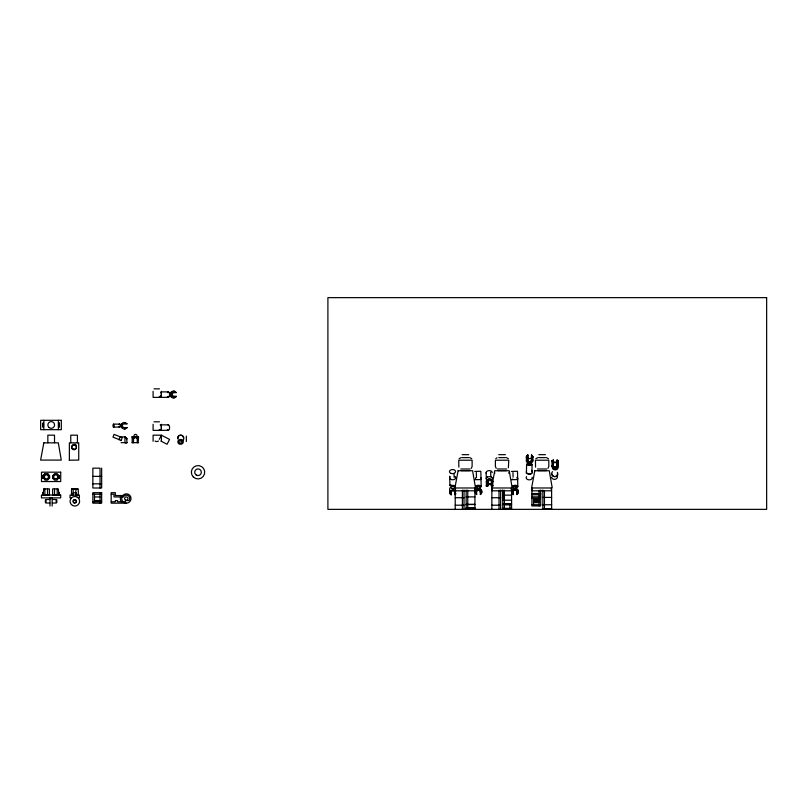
<?xml version="1.0" encoding="UTF-8"?>
<svg xmlns="http://www.w3.org/2000/svg" width="807" height="807" viewBox="0 0 807 807"><rect width="100%" height="100%" fill="white"/><g stroke="black" fill="none" stroke-linecap="round" stroke-linejoin="round"><path stroke-width="1.21" d="M553.289 466.486L553.36 463.682L551.917 466.456A3.268 1.402 -0.2 0 0 555.105 467.899A3.268 1.402 -0.2 0 0 558.454 466.517L557.092 463.5L557.032 466.466A1.886 0.807 -0.2 0 1 555.287 467.344A1.886 0.807 -0.2 0 1 553.279 466.597L553.35 460.121L551.907 461.241A3.268 1.402 -0.2 0 0 552.301 461.947M43.064 475.535L43.82 475.353L43.82 478.44L43.033 478.208L43.033 475.535L44.667 474.698L44.97 473.648L44.718 474.698L43.064 475.535L43.033 478.208L44.748 479.055M48.188 478.864L49.509 478.238L49.52 475.565L47.583 473.659L48.259 474.93M451.093 490.747L451.133 494.721L449.721 493.077L449.65 489.153A3.268 2.623 0.3 0 1 451.204 486.843M492.694 485.138A3.268 2.169 -0.2 0 1 492.825 485.693L491.524 486.086L491.443 481.204A1.886 1.251 -0.2 0 0 489.335 480.125A1.886 1.251 -0.2 0 0 487.71 481.517L487.741 486.187L486.288 485.824A3.268 2.169 -0.2 0 1 487.186 484.271M54.503 495.024L54.563 488.891M57.176 495.054L57.236 488.911M59.062 495.064L58.296 488.921L52.657 488.871L52.596 495.004L59.062 495.064L59.072 492.734M492.754 481.759L492.764 486.137L491.524 486.086L491.513 483.131L492.754 481.759L491.453 481.789M494.691 472.579L494.782 473.255M527.768 460.676L527.839 457.367L526.335 460.716A3.268 2.532 -0.2 0 0 529.523 463.309A3.268 2.532 -0.2 0 0 532.872 460.837L531.571 457.609L531.51 461.029A1.886 1.453 -0.2 0 1 529.402 462.3A1.886 1.453 -0.2 0 1 527.768 460.676L527.828 455.007L526.325 457.055A3.268 2.532 -0.2 0 0 526.719 458.326M526.396 473.104L526.618 464.358M531.894 471.964L532.085 464.469M527.344 455.279L527.828 455.007L527.758 457.014A1.886 1.453 -0.2 0 0 529.392 458.638A1.886 1.453 -0.2 0 0 531.49 457.377L531.561 455.118L532.862 457.176A3.268 2.532 -0.2 0 1 532.378 458.437M138.532 437.061L137.251 438.726L138.542 436.89L132.086 436.89M77.986 488.931C79.943 498.625 73.911 496.134 76.302 488.961L77.986 488.931L76.1 488.911M553.309 466.214L552.018 466.204L552.018 460.878L553.35 460.121L553.259 461.382A1.886 0.807 -0.2 0 0 555.277 462.118A1.886 0.807 -0.2 0 0 557.012 461.251L557.082 460.141L558.444 461.301A3.268 1.402 -0.2 0 1 557.96 461.997M71.53 488.931L73.215 488.961L73.215 495.095L71.51 495.084L71.53 488.931L73.427 488.911M73.397 492.774L73.215 495.095L73.397 492.774L76.07 492.774L76.302 495.095L76.07 492.774M516.984 492.139A1.886 1.876 -1.5 0 0 515.239 490.142A1.886 1.876 -1.5 0 0 513.232 491.877L511.971 492.784L513.313 494.59L513.212 491.292A1.886 1.876 -1.5 0 1 515.219 489.556A1.886 1.876 -1.5 0 1 516.964 491.564L517.045 494.509L518.407 492.018A3.268 3.258 -1.5 0 0 515.905 488.941M491.443 481.365L491.513 483.131L492.815 481.365A3.268 2.169 -0.2 0 0 489.456 479.267A3.268 2.169 -0.2 0 0 486.278 481.497L487.781 483.242L487.71 481.517M57.468 479.055L57.226 480.104L54.553 480.125L52.657 478.238L52.637 475.565L53.958 474.93M491.998 485.521L491.534 487.983L512.193 487.983L509.227 470.733L494.752 470.733L492.684 481.829M487.721 481.86L486.369 481.89L486.389 486.218L487.721 485.844A1.886 1.251 -0.2 0 1 489.355 484.452A1.886 1.251 -0.2 0 1 491.453 485.532L491.473 486.117L492.764 486.086M120.556 496.951L120.495 497.122A6.002 6.002 0 0 0 121.272 501.651L121.373 501.772M481.658 492.28L480.387 494.136L481.688 492.028L480.336 492.068M119.002 439.855L120.314 436.526M121.09 440.672L122.2 437.828M508.39 467.778L508.753 460.212L495.397 460.212L495.397 466.436L496.204 468.332M71.51 495.084L72.691 495.074M527.788 460.283L526.436 460.252L527.839 457.367M53.898 474.93L54.523 473.659L57.257 473.648L57.499 474.698L59.123 475.535L59.133 478.208L57.418 479.055M48.249 478.864L47.613 480.125L44.879 480.104L44.688 479.055M159.272 439.341L161.41 435.195L169.571 439.412L167.069 444.264L160.946 441.106M172.426 396.197A1.886 1.876 -90 0 0 173.384 396.358L176.34 396.358L175.462 397.417L173.888 397.71M526.457 456.399L526.81 455.794M552.028 465.932L553.36 463.682M516.974 492.068L518.336 492.028L517.035 494.136L518.397 491.433A3.268 3.258 -1.5 0 0 515.037 488.275A3.268 3.258 -1.5 0 0 511.86 491.614L511.991 492.452M475.343 493.037L476.665 494.59L476.564 491.292A1.886 1.876 -1.5 0 1 478.581 489.556A1.886 1.876 -1.5 0 1 480.326 491.564L480.397 494.509L481.749 491.433A3.268 3.258 -1.5 0 0 478.39 488.275A3.268 3.258 -1.5 0 0 475.212 491.614L475.343 492.452M517.045 494.509L518.336 492.028M175.593 396.832L175.956 396.358L174.141 397.68M471.308 468.332L472.115 466.436L472.115 460.212L458.759 460.212L458.85 467.132M548.003 468.332L548.81 466.436L548.81 460.212L535.444 460.212L535.545 467.132M71.45 497.879L70.048 497.919L70.048 495.095L79.409 495.095L79.409 497.919L77.29 497.213M527.828 455.007L526.416 456.591L526.436 460.252M459.133 458.709L461.13 457.619M495.77 458.709L497.001 457.751M535.828 458.709L537.825 457.619M455.33 491.786L454.866 494.61L455.784 493.813L454.866 494.61L454.876 492.25A1.886 1.513 0.3 0 0 452.697 490.959A1.886 1.513 0.3 0 0 451.063 492.643L451.133 494.721L449.63 492.603A3.268 2.623 0.3 0 1 451.97 490.02A3.268 2.623 0.3 0 1 455.683 491.17M491.513 483.131L492.744 481.94M531.097 461.634L528.635 461.786M170.479 396.156A3.268 3.258 -90 0 0 173.293 397.79L176.34 396.358M124.954 428.931L127.042 427.579L124.449 427.579A1.886 1.886 0 0 1 122.392 425.894A1.886 1.886 0 0 1 124.076 423.836L126.992 423.846L124.359 422.475A3.268 3.268 0 0 0 121.09 425.743A3.268 3.268 0 0 0 124.359 429.011L127.042 427.579L124.954 428.931L124.954 427.579M451.395 485.885C450.568 487.257 456.591 486.369 453.847 485.663M480.397 494.509L481.436 493.612L481.688 492.028M552.018 460.878L553.35 460.121M528.222 464.055C526.699 465.003 531.48 465.387 530.703 464.196M454.008 485.441L451.133 485.4M58.286 478.44L59.133 478.208L59.123 475.535L58.286 475.353M487.791 486.026L486.399 486.248M43.033 475.535L43.881 475.353M453.342 488.588L454.402 488.094M138.542 436.89L138.199 442.68L137.251 442.67L137.251 436.89M126.679 442.67L125.226 442.67L126.992 442.67L126.699 438.352L124.954 436.89L121.09 436.89M474.738 471.429L480.831 471.268L481.053 479.55L474.96 479.711M511.386 471.429L517.479 471.268L517.701 479.55L511.608 479.711M475.323 492.784L476.584 491.877A1.886 1.876 -1.5 0 1 478.591 490.142A1.886 1.876 -1.5 0 1 480.336 492.139M513.262 492.754L511.971 492.784L511.87 492.199M516.994 492.653L518.346 492.613M449.721 493.077L451.083 493.057M74.708 488.921C68.736 488.971 80.68 488.901 74.708 488.961M154.036 388.843L159.463 388.843M161.329 391.889L168.32 391.889M173.878 397.79A3.268 3.258 -90 0 1 170.63 394.512A3.268 3.258 -90 0 1 173.878 391.244L176.309 392.616L173.011 392.606A1.886 1.876 -90 0 0 171.488 393.705M168.32 397.357L153.108 397.407L153.108 391.314M154.036 421.819L159.463 421.819M113.535 424.129L119.386 424.129M160.159 424.865L168.32 424.865M113.535 427.085L119.386 427.085M168.32 430.333L153.108 430.383L153.108 424.29M121.09 442.67L127.042 442.67M132.086 442.67L138.622 442.67M73.427 444.395L75.919 444.395M462.118 454.664L468.746 454.664M498.766 454.664L505.394 454.664M538.814 454.664L545.441 454.664M462.118 457.619L468.746 457.619M498.766 457.619L505.394 457.619M538.814 457.619L545.441 457.619M69.231 460.172L78.733 460.091L78.733 442.851L69.372 442.851L69.372 460.091M460.777 468.998L470.098 468.998M497.415 468.998L506.735 468.998M537.472 468.998L546.783 468.998M461.13 470.612L469.735 470.612M497.778 470.612L506.382 470.612M537.825 470.612L546.43 470.612M49.52 475.565L49.509 478.238M52.637 475.565L52.707 478.238M92.866 476.372L101.652 476.372M92.866 483.837L101.652 483.837M73.215 488.961L76.302 488.961M531.914 493.521L540.69 493.521M92.866 494.217L101.652 494.217M111.184 494.217L113.999 494.217L113.999 496.951L123.421 496.951L123.774 496.376A3.339 3.339 0 0 1 128.464 495.881A3.339 3.339 0 0 1 128.969 500.572L125.398 500.572L125.398 501.772L117.56 501.772L117.56 500.572L115.371 500.572L115.371 501.772L111.184 501.772M531.914 494.772L540.69 494.772M502.791 495.145L511.577 495.145M122.815 495.548L115.351 495.548L115.351 492.684L111.184 492.684L111.184 503.165L126.366 503.165M531.914 496.86L540.69 496.86M94.48 496.951L100.038 496.951M466.153 496.9L474.93 496.9M542.839 497.415L551.625 497.415M455.219 497.727L464.005 497.727M491.867 497.727L500.643 497.727M531.914 498.191L540.69 498.191M533.528 499.15L539.076 499.15M49.852 499.503L46.07 499.503L46.07 503.023L49.852 503.023M52.374 499.503L56.147 499.503L56.147 503.023L52.374 503.023M533.528 499.634L539.076 499.634M502.791 500.179L511.577 500.179M94.48 500.572L100.038 500.572M533.528 500.501L539.076 500.501M533.528 501.591L539.076 501.591M92.866 501.772L101.652 501.772M533.528 502.64L539.076 502.64M502.791 503.79L511.577 503.79M504.405 504.103L509.963 504.103L509.963 508.339M466.153 504.355L474.93 504.355M466.153 504.526L474.93 504.526M502.791 504.557L511.577 504.557M504.405 504.708L509.963 504.708M531.914 504.738L540.69 504.738M542.839 504.758L551.625 504.758M455.219 505.192L464.005 505.192M491.867 505.192L500.643 505.192M466.153 508.057L474.93 508.057M466.153 508.138L474.93 508.138M502.791 508.339L511.577 508.339M466.153 508.592L474.93 508.592M542.839 508.914L551.625 508.914M542.839 508.985L551.625 508.985M542.839 509.298L551.625 509.298M133.034 442.67L132.197 442.67L132.156 436.89L133.508 438.947L132.156 436.89M44.91 473.648L47.643 473.659M77.986 495.064L76.1 495.044M551.998 460.989L553.289 460.999M557.032 461.029L558.383 461.049L558.394 466.264L557.042 466.254M452.969 488.719L451.204 488.285M531.51 456.691L532.802 456.712L532.812 460.373L531.52 460.353M173.838 392.616L173.596 392.606A1.886 1.876 -90 0 0 171.921 394.663A1.886 1.876 -90 0 0 173.969 396.358M170.479 392.878A3.268 3.258 -90 0 1 173.293 391.244L174.927 391.688L173.888 391.324L174.473 391.324L174.473 392.616M73.83 444.617L74.456 444.647M73.83 444.899L74.456 444.929M73.639 449.328L74.274 449.358M73.639 449.61L74.274 449.64M546.43 457.619L548.427 458.709M506.382 457.619L508.38 458.709M469.735 457.619L471.742 458.709M557.082 460.141L558.353 460.938L557.082 460.141L557.032 466.466M121.09 437.152L114.069 434.398L112.99 437.152L121.191 440.36M487.297 483.01L487.781 483.242L486.369 481.89M451.133 494.721L450.114 493.904M531.5 460.847L531.561 455.118L532.802 456.712M125.226 437.061L127.042 438.947L124.954 436.89L124.954 442.67M513.302 494.187L511.951 492.199M476.655 494.187L475.303 492.199M126.992 423.846L124.954 422.545L124.954 423.846M174.715 391.334L176.309 392.616M450.609 491.967L451.143 492.502M531.561 455.118L532.791 456.51M511.981 493.037L513.313 494.59M531.571 457.609L532.812 460.061M454.139 477.361L454.028 473.527M557.092 463.5L558.394 466.264M454.724 488.094L453.433 488.699L451.496 488.255M490.676 472.176L490.807 476.059M486.107 472.731L486.328 478.823M517.61 478.319L517.832 486.47M512.97 472.509L513.101 477.199M508.935 472.428L508.965 473.487M480.972 478.319L481.184 486.47M476.332 472.509L476.463 477.552M449.701 476.453L449.923 485.31M47.512 488.891L47.573 495.024M44.839 488.911L44.889 495.054M551.625 489.335L551.625 509.358M551.373 487.983L551.373 490.807L532.156 490.807L532.156 487.983M544.453 490.555L544.453 509.358M542.859 490.01L542.839 509.358M540.71 490.01L540.69 505.939L531.914 505.939L531.914 489.647M539.076 490.273L539.076 494.308M539.076 494.772L539.076 505.939M533.528 498.191L533.528 504.738M511.577 488.891L511.577 509.025L502.791 509.025L502.791 490.252M511.325 487.983L511.325 490.807L492.099 490.807L492.099 487.983M504.405 490.252L504.405 509.025M502.811 490.01L502.811 498.948M500.663 490.01L500.643 509.358M499.029 490.131L499.029 509.358M491.867 489.516L491.867 509.358M474.93 488.528L474.93 508.682L466.153 508.682L466.164 490.01M474.677 487.983L474.677 490.807L455.461 490.807L455.461 487.983M467.767 490.091L467.767 508.682M464.015 490.01L464.005 509.358M462.391 490.131L462.391 509.358M455.219 489.516L455.219 509.358M186.346 436.123L186.346 441.55M174.473 396.358L174.473 397.71M161.39 391.314L161.39 397.407M161.39 424.29L161.39 430.383M161.39 441.268L161.39 435.175L153.108 435.175L153.108 441.268M133.508 436.89L133.508 442.67M101.652 468.161L101.652 488.003L92.866 488.003L92.866 468.161L100.038 468.161L100.038 488.003M100.038 492.684L100.038 503.165M94.48 494.217L94.48 501.772M77.432 442.74L77.432 435.175L70.764 435.175L70.764 442.74M58.346 420.306L58.346 429.677M58.346 475.353L58.346 478.44M56.823 499.856L56.823 502.67M54.513 442.74L54.513 435.175L47.845 435.175L47.845 442.74M52.162 497.838L52.162 506.019M50.014 497.838L50.014 506.019M45.394 499.856L45.394 502.67M43.86 420.306L43.86 429.677M531.349 463.48A1.785 0.545 1.4 0 1 529.412 464.136A1.785 0.545 1.4 0 1 528.071 463.289M531.238 461.765A1.785 0.545 1.4 0 1 528.434 461.826M530.552 460.999A1.785 0.545 1.4 0 1 530.935 461.1M532.146 477.209A3.046 2.159 2.2 0 1 528.807 479.842A3.046 2.159 2.2 0 1 526.567 476.584M531.581 470.38A3.046 2.159 2.2 0 1 530.209 473.971A3.046 2.159 2.2 0 1 526.477 471.248M531.773 473.427A2.734 0.837 1.4 0 1 528.454 473.951A2.734 0.837 1.4 0 1 526.487 472.892M530.683 463.712A2.734 0.837 1.4 0 1 531.46 464.993A2.734 0.837 1.4 0 1 527.274 464.913A2.734 0.837 1.4 0 1 527.96 463.662M556.729 462.502A3.268 1.402 -0.2 0 1 554.248 462.623M556.033 466.456A1.483 1.009 1.9 0 1 553.945 466.436M556.447 466.739A1.785 1.221 1.9 0 1 554.934 468.554A1.785 1.221 1.9 0 1 553.35 466.708M556.245 466.577A1.785 1.221 1.9 0 1 554.086 466.749M557.112 475.101A3.046 2.865 4.6 0 1 555.64 479.166A3.046 2.865 4.6 0 1 551.534 477.23M557.334 472.307A3.046 2.865 4.6 0 1 556.447 476.09A3.046 2.865 4.6 0 1 552.371 475.545A3.046 2.865 4.6 0 1 552.553 471.671M557.274 473.79A2.734 1.866 1.9 0 1 556.326 476.322A2.734 1.866 1.9 0 1 552.583 475.616M552.301 475.162A2.734 1.866 1.9 0 1 552.281 474.193M557.052 466.688A2.734 1.866 1.9 0 1 557.264 469.2A2.734 1.866 1.9 0 1 553.612 469.503A2.734 1.866 1.9 0 1 552.765 467.031M556.497 467.465A1.574 1.069 1.9 0 1 556.063 468.877A1.574 1.069 1.9 0 1 553.955 468.665A1.574 1.069 1.9 0 1 554.026 467.213M475.626 490.555A3.268 3.258 -1.5 0 1 476.786 489.335M480.75 489.748A3.268 3.258 -1.5 0 1 481.769 492.018M479.721 489.415A1.483 0.676 -1.5 0 1 477.25 489.788M476.856 489.143A1.483 0.676 -1.5 0 1 477.23 488.83M477.885 488.639A1.483 0.676 -1.5 0 1 478.652 488.618M476.685 487.751A1.785 0.817 -1.5 0 1 478.198 486.49A1.785 0.817 -1.5 0 1 479.782 487.67M479.812 488.84A1.785 0.817 -1.5 0 1 480.004 489.456M479.832 489.657A1.785 0.817 -1.5 0 1 477.401 490.02M476.554 489.546A1.785 0.817 -1.5 0 1 477.361 488.608A1.785 0.817 -1.5 0 1 479.519 488.679M480.589 477.694A2.734 1.251 -1.5 0 1 480.619 478.955M475.605 478.783A2.734 1.251 -1.5 0 1 475.858 477.825M477.119 487.67A2.734 1.251 -1.5 0 1 476.342 485.794A2.734 1.251 -1.5 0 1 480.528 485.683A2.734 1.251 -1.5 0 1 479.852 487.589M477.361 487.085A1.574 0.726 -1.5 0 1 477.33 486.066A1.574 0.726 -1.5 0 1 479.56 486.006A1.574 0.726 -1.5 0 1 479.58 487.025M453.675 486.54A3.268 2.623 0.3 0 1 455.168 487.186M455.673 477.119A3.046 2.058 -2.1 0 1 452.727 479.762A3.046 2.058 -2.1 0 1 449.792 477.23M455.067 476.534A2.734 0.716 -1.4 0 1 454.785 476.715M449.792 476.634A2.734 0.716 -1.4 0 1 449.802 476.271M455.289 485.39A2.734 0.716 -1.4 0 1 451.264 485.905A2.734 0.716 -1.4 0 1 450.75 484.795M490.374 483.625A1.483 1.392 -4 0 1 488.144 482.465M488.185 482.102A1.483 1.392 -4 0 1 488.558 481.476M490.545 483.867A1.785 1.675 -4 0 1 488.094 483.302M488.356 481.265A1.785 1.675 -4 0 1 488.719 480.992M486.207 473.265A3.046 2.068 -2.1 0 1 488.749 470.632A3.046 2.068 -2.1 0 1 492.199 472.609M487.216 480.266A3.046 2.068 -2.1 0 1 487.045 477.482A3.046 2.068 -2.1 0 1 491.12 477.038A3.046 2.068 -2.1 0 1 492.008 479.741M487.176 480.115A2.734 2.562 -4 0 1 487.125 476.483M490.989 476.412A2.734 2.562 -4 0 1 491.715 477.552M490.041 483.867A2.734 2.562 -4 0 1 488.628 483.897M486.954 482.727A2.734 2.562 -4 0 1 488.558 478.934A2.734 2.562 -4 0 1 492.028 481.345M511.961 491.352A3.268 3.258 -1.5 0 1 512.768 489.869M515.966 488.77A1.483 0.676 -1.5 0 1 516.359 489.415M515.986 489.728A1.483 0.676 -1.5 0 1 514.21 489.879M513.504 489.496A1.483 0.676 -1.5 0 1 513.635 488.971M513.867 488.83A1.483 0.676 -1.5 0 1 515.29 488.618M513.615 487.912A1.785 0.817 -1.5 0 1 513.585 486.762A1.574 0.726 -1.5 0 1 515.491 485.834A1.574 0.726 -1.5 0 1 516.228 487.025M513.585 486.762A1.785 0.817 -1.5 0 1 516.107 486.692A1.785 0.817 -1.5 0 1 516.137 487.842M513.131 489.345A1.785 0.817 -1.5 0 1 515.128 488.477A1.785 0.817 -1.5 0 1 516.651 489.456M516.198 489.839A1.785 0.817 -1.5 0 1 514.039 490.02M516.783 477.451A2.734 1.251 -1.5 0 1 516.833 479.227M512.97 479.328A2.734 1.251 -1.5 0 1 512.536 479.076M513.766 487.67A2.734 1.251 -1.5 0 1 513.141 485.713A2.734 1.251 -1.5 0 1 517.448 485.854A2.734 1.251 -1.5 0 1 515.844 487.741M172.012 395.934A1.886 1.876 -90 0 1 171.447 395.148M171.044 392.908A1.483 0.676 -90 0 1 171.669 393.816A1.483 0.676 -90 0 1 171.528 395.43M171.225 395.813A1.483 0.676 -90 0 1 170.872 395.813M170.852 392.636A1.785 0.817 -90 0 1 171.871 394.603A1.785 0.817 -90 0 1 170.65 395.914M169.066 392.575A1.785 0.817 -90 0 1 169.884 394.371A1.785 0.817 -90 0 1 169.066 396.156M160.674 395.743A1.574 0.726 -90 0 1 160.159 396.197M160.785 392.263A2.734 1.251 -90 0 1 161.158 396.287A2.734 1.251 -90 0 1 159.272 396.56M167.432 392.696A2.734 1.251 -90 0 1 169.208 392.696A2.734 1.251 -90 0 1 169.208 396.56A2.734 1.251 -90 0 1 167.432 396.56M177.883 439.008A3.046 3.046 0 0 1 181.615 435.276A3.046 3.046 0 0 1 182.977 440.37M181.615 441.167A3.046 3.046 0 0 1 180.829 441.268M177.923 438.251A2.734 2.431 0 0 1 180.203 435.215A2.734 2.431 0 0 1 183.3 437.626M160.785 425.228A2.734 1.251 -90 0 1 161.158 429.263A2.734 1.251 -90 0 1 159.272 429.526M167.997 424.956A2.734 1.251 -90 0 1 169.531 428.305A2.734 1.251 -90 0 1 167.432 429.526M158.424 440.995A2.734 2.734 0 0 1 155.095 441.015M134.436 436.748A1.483 1.372 0 0 1 134.355 434.892A1.483 1.372 0 0 1 136.333 434.65A1.483 1.372 0 0 1 136.766 436.466M134.436 438.009A1.483 1.372 0 0 1 136.766 438.302M134.234 437.011A1.785 1.664 0 0 1 136.766 437.011M134.234 437.828A1.785 1.664 0 0 1 136.766 437.828M119.093 424.694A1.785 0.656 -90 0 1 120.082 424.22A1.785 0.656 -90 0 1 120.082 426.964A1.785 0.656 -90 0 1 119.093 426.489M121.413 424.038A1.785 0.656 -90 0 1 122.392 425.36A1.785 0.656 -90 0 1 121.575 427.317M58.669 424.381C59.234 434.156 60.011 417.35 58.669 424.381M42.68 424.149C43.154 434.035 44.234 417.976 42.68 424.149M43.83 442.851L40.622 460.091L61.271 460.091L58.316 442.851L43.83 442.851M458.104 470.733L454.896 487.983L475.545 487.983L472.589 470.733L458.104 470.733M534.799 470.733L531.591 487.983L552.24 487.983L549.285 470.733L534.799 470.733M43.77 488.921L43.013 495.064L49.479 495.004L49.419 488.871L43.77 488.921M59.082 492.734L58.245 495.054L59.082 492.734M122.331 496.174L121.867 497.294A4.66 4.66 0 0 0 122.331 500.834L123.078 501.793A4.66 4.66 0 0 0 129.665 501.793A4.66 4.66 0 0 0 129.665 495.205A4.66 4.66 0 0 0 123.078 495.205L122.331 496.174M766.65 297.642L327.904 297.642L327.904 509.358L766.65 509.358L766.65 297.642M61.302 420.306L40.653 420.306L40.653 429.677L61.302 429.677L61.302 420.306M60.717 472.186L41.5 472.186L41.5 481.547L60.717 481.547L60.717 472.186M43.053 478.208L43.881 478.44L43.053 478.208M101.652 492.684L92.866 492.684L92.866 503.165L101.652 503.165L101.652 492.684M60.676 495.054L41.46 495.054L41.46 497.879L60.676 497.879L60.676 495.054M43.83 495.054L42.993 492.734L43.83 495.054M450.982 473.406A3.046 2.058 -2.1 0 0 455.552 471.54A3.046 2.058 -2.1 0 0 450.982 469.845A3.046 2.058 -2.1 0 0 450.982 473.406M178.629 443.557A2.734 2.431 0 0 0 183.209 442.468A2.734 2.431 0 0 0 179.85 439.492A2.734 2.431 0 0 0 178.629 443.557M179.779 443.043A1.574 1.402 0 0 0 182.14 441.833A1.574 1.402 0 0 0 179.779 440.622A1.574 1.402 0 0 0 179.779 443.043M125.458 499.977A1.654 1.654 0 0 0 127.95 498.544A1.654 1.654 0 0 0 125.458 497.112A1.654 1.654 0 0 0 125.458 499.977M193.307 476.967A6.678 6.678 0 0 0 204.484 473.971A6.678 6.678 0 0 0 196.303 465.79A6.678 6.678 0 0 0 193.307 476.967M196.373 475.111A3.319 3.319 0 0 0 201.346 472.246A3.319 3.319 0 0 0 196.373 469.371A3.319 3.319 0 0 0 196.373 475.111M113.918 426.651A1.483 0.535 -90 0 0 113.676 424.179A1.483 0.535 -90 0 0 113.01 425.985A1.483 0.535 -90 0 0 113.918 426.651M72.448 505.414A4.792 4.792 0 0 0 79.631 501.268A4.792 4.792 0 0 0 72.448 497.112A4.792 4.792 0 0 0 72.448 505.414M73.891 502.822A1.755 1.755 0 0 0 76.524 501.298A1.755 1.755 0 0 0 73.891 499.785A1.755 1.755 0 0 0 73.891 502.822M74.062 502.519A1.412 1.412 0 0 0 76.171 501.308A1.412 1.412 0 0 0 74.062 500.088A1.412 1.412 0 0 0 74.062 502.519M54.674 478.591A2.018 2.018 0 0 0 57.701 476.846A2.018 2.018 0 0 0 54.674 475.101A2.018 2.018 0 0 0 54.674 478.591M45.414 478.591A2.018 2.018 0 0 0 48.44 476.846A2.018 2.018 0 0 0 45.414 475.101A2.018 2.018 0 0 0 45.414 478.591M49.177 427.619A3.359 3.359 0 0 0 54.543 425.37A3.359 3.359 0 0 0 49.923 421.839A3.359 3.359 0 0 0 49.177 427.619M72.872 449.015A2.36 2.33 0 0 0 76.413 446.997A2.36 2.33 0 0 0 72.872 444.98A2.36 2.33 0 0 0 72.872 449.015M72.499 449.096A2.421 2.381 0 0 0 76.433 447.673A2.421 2.381 0 0 0 73.215 445.04A2.421 2.381 0 0 0 72.499 449.096"/></g></svg>
